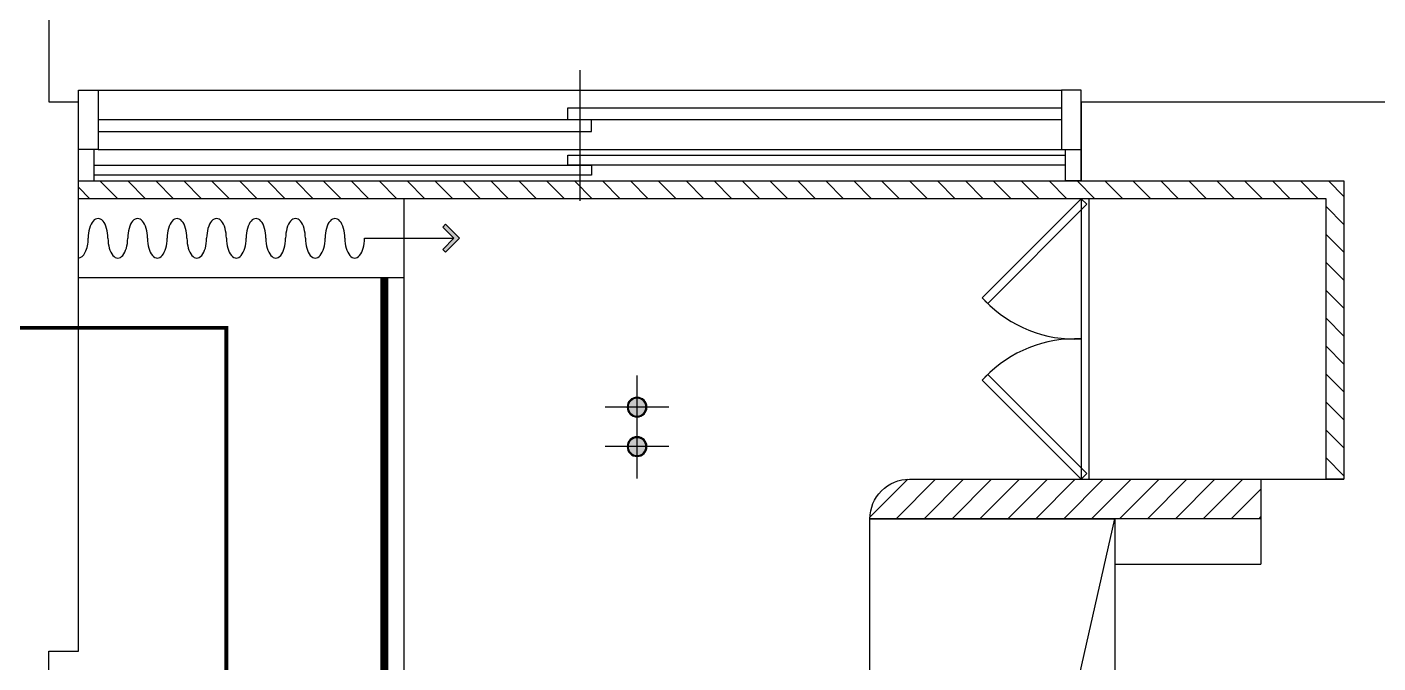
# Model space of a CAD drawing. Header units: millimetres. Extents: x 145965 to 228269, y 99354 to 115204.
# Drawn here: x 200993 to 204415, y 110619 to 112229 of the extents above; entities that cross this region are included whole.
import ezdxf

# ---------------------------------------------------------------- set-up
doc = ezdxf.new("R2010")
doc.units = ezdxf.units.MM
doc.header["$LTSCALE"] = 50
doc.linetypes.add('HID', pattern=[2.5, 1.5, -1])
for name, color, linetype in [('01. F-소품', 3, 'Continuous'), ('03-WAL NEW', 3, 'Continuous'), ('06-FUR', 6, 'Continuous'), ('07-DIM WAL', 5, 'Continuous'), ('3.기호.계단선', 30, 'Continuous'), ('RC-LIGHT', 7, 'Continuous'), ('벽1', 2, 'Continuous'), ('창호', 4, 'Continuous'), ('틀', 8, 'Continuous')]:
    doc.layers.add(name, color=color, linetype=linetype)

# ---------------------------------------------------------------- blocks, each defined once
blk = doc.blocks.new('vidaisejh')
at = {"layer": '벽1'}
for p, q in [((158047.9, 73252.3), (158047.9, 71832.3)), ((158047.9, 71832.3), (158122.9, 71832.3)), ((158122.9, 71632.3), (158122.9, 71832.3)), ((160662.9, 71832.3), (161527.9, 71832.3)), ((160662.9, 71632.3), (160662.9, 71832.3)), ((158122.9, 70442.3), (158122.9, 71632.3)), ((160662.9, 71632.3), (161327.9, 71632.3)), ((161327.9, 71632.3), (161327.9, 70877.3)), ((161117.9, 70877.3), (161117.9, 70662.3)), ((161117.9, 70877.3), (161327.9, 70877.3)), ((160747.9, 70662.3), (160747.9, 68032.3)), ((160747.9, 70662.3), (161117.9, 70662.3)), ((158047.9, 70442.3), (158122.9, 70442.3)), ((158047.9, 68032.3), (158047.9, 70442.3))]:
    blk.add_line(p, q, dxfattribs=at)
at = {"layer": '창호'}
for p, q in [((159392.9, 71912.3), (159392.9, 71582.3)), ((158172.9, 71862.3), (160612.9, 71862.3)), ((158172.9, 71712.3), (160612.9, 71712.3)), ((158162.9, 71632.3), (160622.9, 71632.3))]:
    blk.add_line(p, q, dxfattribs=at)
for points in [[(158122.9, 71632.3), (158122.9, 71862.3), (158172.9, 71862.3), (158172.9, 71712.3), (158122.9, 71712.3)], [(160662.9, 71632.3), (160662.9, 71862.3), (160612.9, 71862.3), (160612.9, 71712.3), (160662.9, 71712.3)], [(158172.9, 71757.3), (159422.9, 71757.3), (159422.9, 71787.3), (158172.9, 71787.3)], [(160612.9, 71787.3), (159362.9, 71787.3), (159362.9, 71817.3), (160612.9, 71817.3)], [(158122.9, 71632.3), (158162.9, 71632.3), (158162.9, 71712.3)], [(160622.9, 71672.3), (159362.9, 71672.3), (159362.9, 71697.3), (160622.9, 71697.3)], [(160662.9, 71632.3), (160622.9, 71632.3), (160622.9, 71712.3)], [(158162.9, 71672.3), (159422.9, 71672.3), (159422.9, 71647.3), (158162.9, 71647.3)]]:
    blk.add_lwpolyline(points, dxfattribs=at)
at = {"layer": '틀'}
for p, q in [((158122.9, 71632.3), (158122.9, 71832.3)), ((160662.9, 71832.3), (160662.9, 71632.3))]:
    blk.add_line(p, q, dxfattribs=at)
blk = doc.blocks.new('VJSWJDEH')
at = {"layer": '03-WAL NEW'}
h = blk.add_hatch(dxfattribs=at)
h.set_pattern_fill('_USER', color=256, scale=50, angle=45, pattern_type=0)
h.set_pattern_definition([(45, (199973.953, 107905.51), (-35.35534, 35.35534), [])])
h.paths.add_polyline_path([(203227.9, 111084.4), (204117.9, 111084.4), (204117.9, 110984.4), (203127.9, 110984.4), (203127.9, 110984.4, -0.414214)])
at = {"layer": '3.기호.계단선', "transparency": 33554687}
h = blk.add_hatch(dxfattribs=at)
h.set_pattern_fill('_USER', color=8, scale=50, angle=315, style=0, pattern_type=0)
h.set_pattern_definition([(315, (43000, 40207.184), (35.355339, 35.355339), [])])
h.paths.add_polyline_path([(201122.9, 111839.4), (204327.9, 111839.4), (204327.9, 111084.4), (204282.9, 111084.4), (204282.9, 111794.4), (201122.9, 111794.4)])
at = {"layer": '03-WAL NEW'}
blk.add_lwpolyline([(203227.9, 111084.4), (204117.9, 111084.4), (204117.9, 110984.4), (203127.9, 110984.4), (203127.9, 110984.4, -0.414214)], format="xyb", close=True, dxfattribs=at)
at = {"layer": '06-FUR', "color": 8}
blk.add_line((203127.9, 108239.4), (203747.9, 110984.4), dxfattribs=at)
for points in [[(203662.9, 111794.4), (203677, 111780.3), (203426, 111529.3), (203411.9, 111543.4)], [(203662.9, 111084.4), (203682.9, 111084.4), (203682.9, 111794.4), (203662.9, 111794.4)], [(203662.9, 111084.4), (203677, 111098.6), (203426, 111349.6), (203411.9, 111335.5)], [(203127.9, 110984.4), (203747.9, 110984.4), (203747.9, 108239.4), (203127.9, 108239.4)]]:
    blk.add_lwpolyline(points, close=True, dxfattribs=at)
for centre, start, end in [((203648.6, 111758.9), 224.1041, 272.5665), ((203648.6, 111120), 87.4335, 135.8959)]:
    blk.add_arc(centre, 319.8, start, end, dxfattribs=at)
at = {"layer": '3.기호.계단선', "color": 8}
blk.add_lwpolyline([(201122.9, 111839.4), (204327.9, 111839.4), (204327.9, 111084.4), (204282.9, 111084.4), (204282.9, 111794.4), (201122.9, 111794.4), (201122.9, 111839.4)], dxfattribs=at)
blk.add_blockref('vidaisejh', (43000, 40207.2))
blk = doc.blocks.new('FFSFDF')
at = {"layer": '01. F-소품'}
blk.add_hatch(color=8, dxfattribs=at).paths.add_polyline_path([(1567672.9, 1746751.1), (1567679.9, 1746744.1), (1567715.3, 1746779.4), (1567679.9, 1746814.8), (1567672.9, 1746807.7), (1567701.2, 1746779.4)])
at = {"layer": '01. F-소품', "color": 8}
for p, q in [((1567672.9, 1746807.7), (1567679.9, 1746814.8)), ((1567474.8, 1746779.4), (1567701.2, 1746779.4)), ((1567672.9, 1746751.1), (1567679.9, 1746744.1))]:
    blk.add_line(p, q, dxfattribs=at)
for points in [[(1567672.9, 1746807.7), (1567701.2, 1746779.4), (1567672.9, 1746751.1)], [(1567679.9, 1746814.8), (1567715.3, 1746779.4), (1567679.9, 1746744.1)]]:
    blk.add_lwpolyline(points, dxfattribs=at)
for centre, start_param, end_param in [((1566799.8, 1746779.4), 1.570796, 4.712389), ((1566899.8, 1746779.4), 1.570796, 4.712389), ((1566999.8, 1746779.4), 1.570796, 4.712389), ((1567099.8, 1746779.4), 1.570796, 4.712389), ((1567199.8, 1746779.4), 1.570796, 4.712389), ((1567299.8, 1746779.4), 1.570796, 4.712389), ((1567399.8, 1746779.4), 1.570796, 4.712389), ((1566749.8, 1746779.4), 6.283185, 7.853982), ((1566849.8, 1746779.4), 4.712389, 7.853982), ((1566949.8, 1746779.4), 4.712389, 7.853982), ((1567049.8, 1746779.4), 4.712389, 7.853982), ((1567149.8, 1746779.4), 4.712389, 7.853982), ((1567249.8, 1746779.4), 4.712389, 7.853982), ((1567349.8, 1746779.4), 4.712389, 7.853982), ((1567449.8, 1746779.4), 4.712389, 7.853982)]:
    blk.add_ellipse(centre, major_axis=(0, -50), ratio=0.5, start_param=start_param, end_param=end_param, dxfattribs=at)
blk = doc.blocks.new('1')
at = {"linetype": 'Continuous'}
h = blk.add_hatch(color=4, dxfattribs=at)
h.dxf.hatch_style = 1
edge = h.paths.add_edge_path()
edge.add_arc((11539653.5, -14273503.8), 37.5, 0, 360)
at = {"color": 1, "linetype": 'Continuous'}
for p, q in [((11539653.5, -14273637.1), (11539653.5, -14273370.5)), ((11539520.2, -14273503.8), (11539786.8, -14273503.8))]:
    blk.add_line(p, q, dxfattribs=at)
at = {"color": 4, "linetype": 'Continuous'}
for radius in [41.5, 37.5]:
    blk.add_circle((11539653.5, -14273503.8), radius, dxfattribs=at)

msp = doc.modelspace()

# ---------------------------------------------------------------- linework, layer by layer
at = {"layer": '07-DIM WAL'}
msp.add_line((201947.9, 111594.4), (201947.9, 111794.4), dxfattribs=at)
at = {"layer": '3.기호.계단선', "linetype": 'HID', "const_width": 10}
msp.add_lwpolyline([(201497.9, 110588.8), (201497.9, 111467.6), (197658.9, 111467.6), (197658.9, 112156.9), (194492.3, 112156.9)], dxfattribs=at)
at = {"layer": '3.기호.계단선', "color": 10, "linetype": 'HID', "const_width": 20}
msp.add_lwpolyline([(201897.9, 111594.4), (201897.9, 108239.4)], dxfattribs=at)
at = {"layer": 'RC-LIGHT'}
for p, q in [((201947.9, 111594.4), (201122.9, 111594.4)), ((201947.9, 108239.4), (201947.9, 111594.4))]:
    msp.add_line(p, q, dxfattribs=at)

# ---------------------------------------------------------------- block references
at = {"color": 0}
msp.add_blockref('FFSFDF', (-1365626.9, -1635085), dxfattribs=at)
at = {"layer": 'RC-LIGHT'}
msp.add_blockref('VJSWJDEH', (0, 0), dxfattribs=at)
at = {"layer": 'RC-LIGHT', "xscale": -0.6024096385271789, "yscale": 0.6024096385271789, "zscale": 0.6024096385271789, "rotation": 359.9999999999996}
for p in [(7154136.4, 8709763.2), (7154136.4, 8709663.2)]:
    msp.add_blockref('1', p, dxfattribs=at)

doc.saveas('drawing.dxf')
